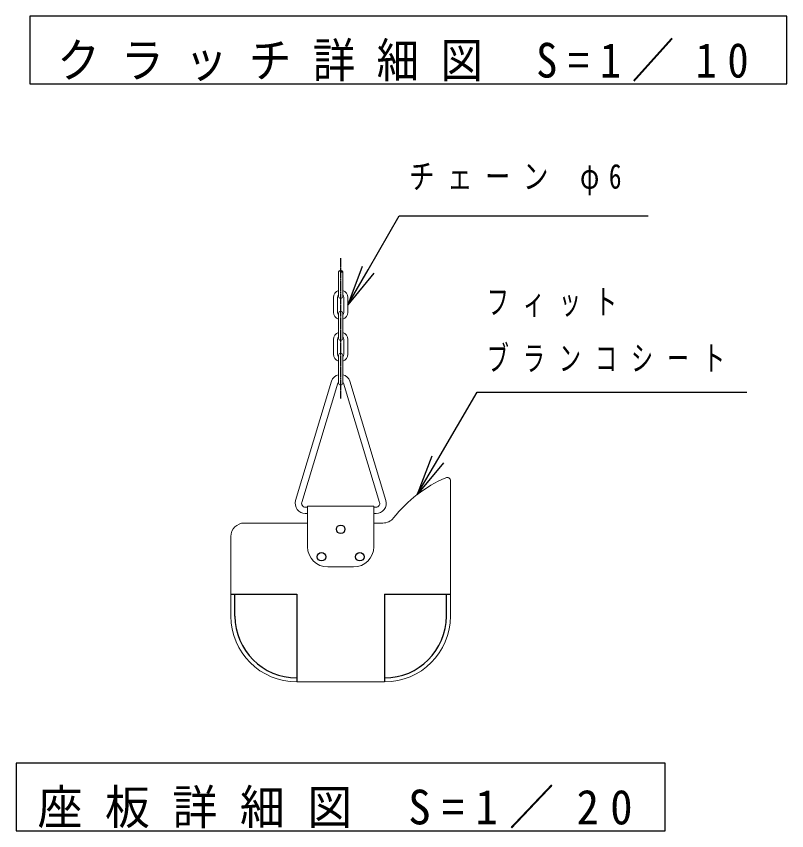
# Model space of a CAD drawing. Units: millimetres, scale not verified, with parts at other scales. Extents: x -35408 to 50, y -49934 to 13350.
# Drawn here: x -12864 to -10014, y 7135 to 10146 of the extents above; entities that cross this region are included whole.
import ezdxf

# ---------------------------------------------------------------- set-up
doc = ezdxf.new("R2010")
doc.units = ezdxf.units.MM
doc.linetypes.add('USER2', pattern=[6, 3, -1, 1, -1])
doc.layers.add('線', color=2, linetype='Continuous', lineweight=25)
doc.layers.add('補助', color=2, linetype='Continuous', lineweight=25)
doc.styles.add('ＭＳ ゴシック', font='')
doc.styles.get('ＭＳ ゴシック').set_extended_font_data('MS Gothic')

msp = doc.modelspace()

# ---------------------------------------------------------------- linework, layer by layer
at = {"layer": '線', "color": 20, "linetype": 'USER2'}
msp.add_line((-11664.059, 8732.752), (-11664.059, 9252.752), dxfattribs=at)
at = {"layer": '線', "color": 7, "lineweight": 13}
for p, q in [((-11671.559, 9110.252), (-11671.559, 9202.752)), ((-11656.559, 9110.252), (-11656.559, 9202.752)), ((-11690.309, 9051.502), (-11690.309, 9106.502)), ((-11675.309, 9051.502), (-11675.309, 9106.502)), ((-11652.809, 9051.502), (-11652.809, 9106.502)), ((-11637.809, 9051.502), (-11637.809, 9106.502)), ((-11671.559, 8955.252), (-11671.559, 9047.752)), ((-11656.559, 8955.252), (-11656.559, 9047.752)), ((-11690.309, 8896.502), (-11690.309, 8951.502)), ((-11675.309, 8896.502), (-11675.309, 8951.502)), ((-11652.809, 8896.502), (-11652.809, 8951.502)), ((-11637.809, 8896.502), (-11637.809, 8951.502)), ((-11671.559, 8790.252), (-11671.559, 8892.752)), ((-11656.559, 8790.252), (-11656.559, 8892.752)), ((-11830.705, 8355.879), (-11697.563, 8796.623)), ((-11630.554, 8796.623), (-11497.413, 8355.879)), ((-11807.969, 8349.011), (-11674.828, 8789.755)), ((-11653.289, 8789.755), (-11520.148, 8349.011)), ((-11257.809, 7928.785), (-11257.809, 8428.81)), ((-11794.807, 8331.285), (-11786.559, 8331.285)), ((-11786.559, 8185.035), (-11786.559, 8335.035)), ((-11786.559, 8335.035), (-11541.559, 8335.035)), ((-11541.559, 8185.035), (-11541.559, 8335.035)), ((-11541.559, 8331.285), (-11533.311, 8331.285)), ((-11794.807, 8307.535), (-11786.559, 8307.535)), ((-11541.559, 8307.535), (-11533.311, 8307.535)), ((-12020.309, 8272.535), (-11786.559, 8272.535)), ((-11541.559, 8272.535), (-11507.678, 8272.535)), ((-12070.309, 7928.785), (-12070.309, 8222.535)), ((-11711.559, 8110.035), (-11616.559, 8110.035)), ((-11826.559, 7685.035), (-11501.559, 7685.035))]:
    msp.add_line(p, q, dxfattribs=at)
at = {"layer": '線'}
for p, q in [((-12070.309, 8010.035), (-11826.559, 8010.035)), ((-12055.309, 7928.785), (-12055.309, 8010.035)), ((-11826.559, 8010.035), (-11826.559, 7685.035)), ((-11501.559, 8010.035), (-11257.809, 8010.035)), ((-11501.559, 8010.035), (-11501.559, 7685.035)), ((-11272.809, 7928.785), (-11272.809, 8010.035))]:
    msp.add_line(p, q, dxfattribs=at)
for centre in [(-11664.059, 8249.267), (-11735.257, 8148.008), (-11592.861, 8148.008)]:
    msp.add_circle(centre, 15.822, dxfattribs=at)
for centre, radius, start, end in [((-11667.809, 9200.236), 4.516, 33.85503, 146.14497), ((-11660.309, 9200.267), 4.499, 33.53608, 146.46392), ((-11660.309, 9205.237), 4.499, 213.53608, 326.46392), ((-11826.559, 7928.785), 228.75, 180, 270), ((-11501.559, 7928.785), 228.75, 270, 0)]:
    msp.add_arc(centre, radius, start, end, dxfattribs=at)
at = {"layer": '線', "color": 7, "lineweight": 13}
for centre, radius, start, end in [((-11664.059, 9106.502), 26.25, 106.60155, 180), ((-11664.059, 9106.502), 26.25, 0, 73.39845), ((-11664.059, 9106.502), 11.25, 131.81031, 180), ((-11664.059, 9110.252), 7.5, 180, 0), ((-11664.059, 9106.502), 11.25, 0, 48.18969), ((-11664.059, 9051.502), 26.25, 180, 253.39845), ((-11664.059, 9051.502), 11.25, 180, 228.18969), ((-11664.059, 9047.752), 7.5, 0, 180), ((-11664.059, 9051.502), 26.25, 286.60155, 0), ((-11664.059, 9051.502), 11.25, 311.81031, 0), ((-11664.059, 8951.502), 26.25, 106.60155, 180), ((-11664.059, 8951.502), 26.25, 0, 73.39845), ((-11664.059, 8951.502), 11.25, 131.81031, 180), ((-11664.059, 8955.252), 7.5, 180, 0), ((-11664.059, 8951.502), 11.25, 0, 48.18969), ((-11664.059, 8896.502), 26.25, 180, 253.39845), ((-11664.059, 8896.502), 11.25, 180, 228.18969), ((-11664.059, 8892.752), 7.5, 0, 180), ((-11664.059, 8896.502), 26.25, 286.60155, 0), ((-11664.059, 8896.502), 11.25, 311.81031, 0), ((-11664.059, 8786.502), 35, 102.37363, 163.19131), ((-11664.059, 8786.502), 11.25, 131.81031, 163.19131), ((-11664.059, 8786.502), 35, 16.80869, 77.62637), ((-11664.059, 8786.502), 11.25, 16.80869, 48.18969), ((-11664.059, 8790.252), 7.5, 180, 0), ((-11072.884, 7977.632), 504.981, 113.63305, 141.57657), ((-11270.309, 8428.81), 12.5, 0, 113.63305), ((-11794.807, 8345.035), 37.5, 163.19131, 270), ((-11794.807, 8345.035), 13.75, 163.19131, 270), ((-11533.311, 8345.035), 37.5, 270, 16.80869), ((-11533.311, 8345.035), 13.75, 270, 16.80869), ((-11507.678, 8322.535), 50, 270, 321.57657), ((-12020.309, 8222.535), 50, 90, 180), ((-11711.559, 8185.035), 75, 180, 270), ((-11616.559, 8185.035), 75, 270, 0), ((-11826.559, 7928.785), 243.75, 180, 270), ((-11501.559, 7928.785), 243.75, 270, 0)]:
    msp.add_arc(centre, radius, start, end, dxfattribs=at)
at = {"layer": '補助'}
for p, q in [((-11562.809, 9208.906), (-11447.457, 9408.701)), ((-11447.457, 9408.701), (-11397.457, 9408.701)), ((-11397.457, 9408.701), (-10526.613, 9408.701)), ((-11584.459, 9221.406), (-11637.809, 9079.002)), ((-11637.809, 9079.002), (-11562.809, 9208.906)), ((-11541.158, 9196.406), (-11637.809, 9079.002)), ((-11305.272, 8507.161), (-11159.145, 8756.881)), ((-11159.145, 8756.881), (-11109.145, 8756.881)), ((-11109.145, 8756.881), (-10161.248, 8756.881)), ((-11326.849, 8519.787), (-11381.03, 8377.698)), ((-11381.03, 8377.698), (-11305.272, 8507.161)), ((-11283.695, 8494.535), (-11381.03, 8377.698))]:
    msp.add_line(p, q, dxfattribs=at)
for points in [[(-12814.059, 10146.01), (-12814.059, 9896.01), (-10014.059, 9896.01), (-10014.059, 10146.01)], [(-12864.059, 7385.035), (-12864.059, 7135.035), (-10464.059, 7135.035), (-10464.059, 7385.035)]]:
    msp.add_lwpolyline(points, close=True, dxfattribs=at)

# ---------------------------------------------------------------- texts
at = {"layer": '補助', "style": 'ＭＳ ゴシック'}
for s, insert, char_height, attachment_point in [('\\T1.5;\\W0.9;クラッチ詳細図\\~S=1／10', (-11414.059, 9904.344), 128.3, 8), ('\\T1.5;\\W0.75;チェーン\\~φ6', (-11411.207, 9600.367), 91.64, 1), ('\\T1.64;\\W0.65;フィット', (-11122.895, 9136.048), 91.64, 1), ('\\T1.64;\\W0.65;ブランコシート', (-11122.895, 8927.714), 91.64, 1), ('\\T1.5;\\W0.95;座板詳細図\\~S=1／20', (-11664.059, 7143.368), 128.3, 8)]:
    msp.add_mtext(s, dxfattribs=dict(at, insert=insert, char_height=char_height, attachment_point=attachment_point))

doc.saveas('drawing.dxf')
